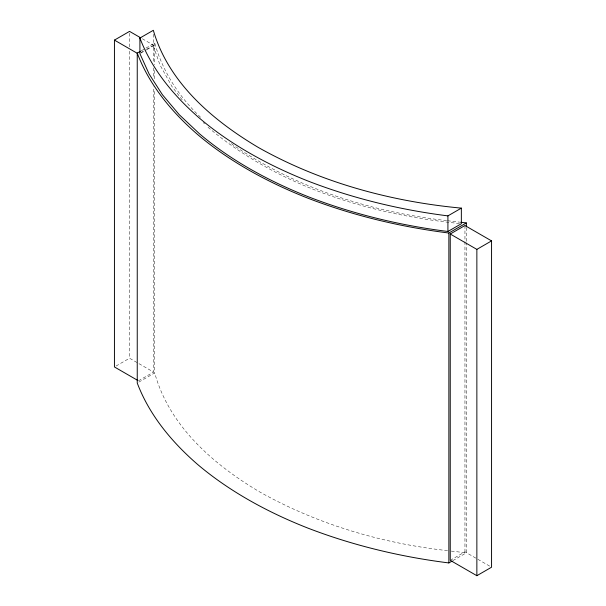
<?xml version="1.0" encoding="UTF-8"?>
<svg xmlns="http://www.w3.org/2000/svg" width="606" height="606" viewBox="0 0 606 606"><rect width="100%" height="100%" fill="white"/><g stroke="black" fill="none" stroke-linecap="round" stroke-linejoin="round"><path stroke-width="0.45" stroke-dasharray="3.03 2.27" d="M141.221 50.813L145.19 48.525M145.985 48.063L154.719 43.018C162.711 71.796 179.55 97.589 201.26 117.928M140.812 52.586L145.584 49.828M146.379 49.366L153.538 45.238L153.538 62.236M140.698 53.199L146.228 50.003M147.016 49.548L153.333 45.904L153.333 33.974M116.026 366.039L129.548 358.229L153.538 372.084L153.538 86.802M138.426 380.81L153.538 372.084M138.835 382.106L154.719 372.94L154.719 89.34M450.25 560.338L464.953 551.846L477.051 558.83M452.833 560.641L466.34 552.846L466.34 242.779M446.622 220.637C371.16 211.911 296.19 188.398 233.265 145.054L229.606 142.152M447.561 220.743L459.765 222.167M459.462 223.516C369.395 214.448 277.843 186.557 207.873 127.146M447.561 550.665C382.091 543.4 317.544 524.379 259.974 492.08C213.91 464.87 169.347 426.397 154.719 372.94M451.311 551.104L466.34 552.846M142.342 38.769L153.538 45.238M477.854 559.3L489.951 566.284M203.215 122.503L204.548 123.829M182.186 99.793L171.869 86.393L159.954 64.895L153.333 45.904M466.34 227.651L466.34 241.832M464.953 225.53L464.953 240.665M464.953 241.612L464.953 551.846M154.719 43.018L154.719 64.759M154.719 70.432L154.719 79.886M153.538 67.91L153.538 78.295M129.548 33.269L129.548 47.442M129.548 51.222L129.548 358.229"/><path stroke-width="0.91" d="M137.63 380.348L114.436 366.956L114.436 40.11L129.548 31.383L140.744 37.845M139.903 38.049L153.333 30.3C168.506 82.893 212.933 120.48 258.376 147.485C320.476 182.459 390.62 201.518 461.348 208.131L461.348 223.735L447.917 231.484C400.505 225.508 353.768 214.244 309.143 197.086A414.057 239.052 0 0 1 199.48 133.774L179.255 114.693L162.416 94.71L149.144 74.068L139.903 53.654L139.903 38.049C151.917 69.713 174.164 96.18 199.48 118.17A414.057 239.052 0 0 0 309.143 181.482C353.768 198.639 400.505 209.903 447.917 215.88L461.348 208.131M452.038 561.103L448.864 562.936C400.733 556.884 353.26 545.559 307.962 528.129A416.936 240.718 0 0 1 197.541 464.378C171.831 442.085 149.387 415.155 137.244 383.03L137.244 53.108L140.425 51.275M137.244 53.108C149.379 85.234 171.831 112.163 197.541 134.456A416.936 240.718 0 0 0 307.962 198.207C353.26 215.645 400.733 226.962 448.864 233.022L466.34 222.932L466.34 226.712M450.25 234.022L464.953 225.53L491.564 240.893L491.564 567.208L476.861 575.7L450.25 560.338L450.25 234.022L476.861 249.384L491.564 240.893M460.704 222.273L466.34 222.932M114.436 40.11L137.63 53.502M476.861 249.384L476.861 575.7M448.864 233.022L448.864 562.936M447.917 215.88L447.917 231.484"/></g></svg>
